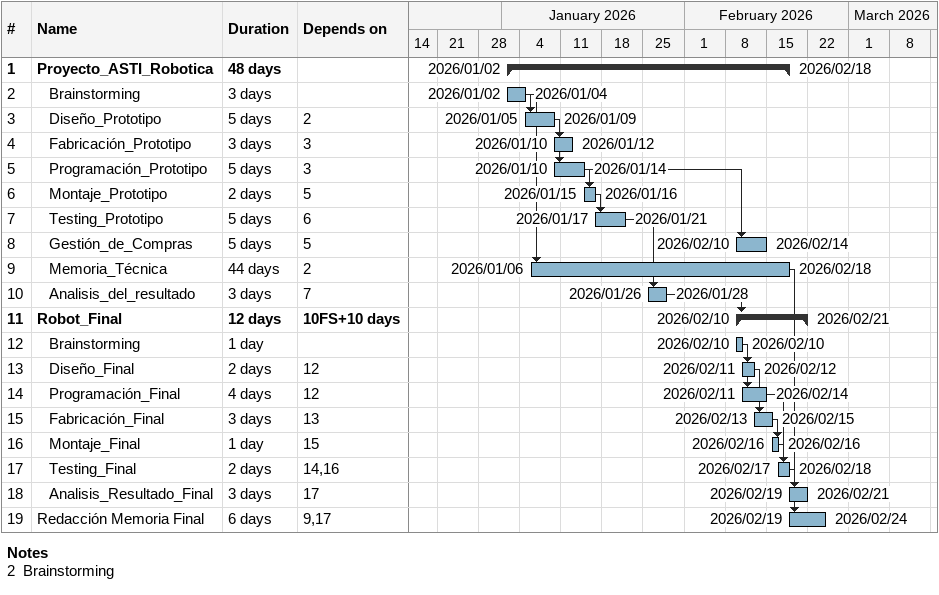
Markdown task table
| ID | Level | Task | Duration | Start | Finish | Predecessors |
|---|---|---|---|---|---|---|
| 1 | 1 | **Proyecto_ASTI_Robotica** | 48d | 2026-01-02 | 2026-02-18 |  |
| 2 | 2 | Brainstorming | 3d | 2026-01-02 | 2026-01-04 |  |
| 3 | 2 | Diseño_Prototipo | 5d | 2026-01-05 | 2026-01-09 | 2 |
| 4 | 2 | Fabricación_Prototipo | 3d | 2026-01-10 | 2026-01-12 | 3 |
| 5 | 2 | Programación_Prototipo | 5d | 2026-01-10 | 2026-01-14 | 3 |
| 6 | 2 | Montaje_Prototipo | 2d | 2026-01-15 | 2026-01-16 | 5 |
| 7 | 2 | Testing_Prototipo | 5d | 2026-01-17 | 2026-01-21 | 6 |
| 8 | 2 | Gestión_de_Compras | 5d | 2026-02-10 | 2026-02-14 | 5 |
| 9 | 2 | Memoria_Técnica | 44d | 2026-01-06 | 2026-02-18 | 2 |
| 10 | 2 | Analisis_del_resultado | 3d | 2026-01-26 | 2026-01-28 | 7 |
| 11 | 1 | **Robot_Final** | 12d | 2026-02-10 | 2026-02-21 | 10FS+10d |
| 12 | 2 | Brainstorming | 1d | 2026-02-10 | 2026-02-10 |  |
| 13 | 2 | Diseño_Final | 2d | 2026-02-11 | 2026-02-12 | 12 |
| 14 | 2 | Programación_Final | 4d | 2026-02-11 | 2026-02-14 | 12 |
| 15 | 2 | Fabricación_Final | 3d | 2026-02-13 | 2026-02-15 | 13 |
| 16 | 2 | Montaje_Final | 1d | 2026-02-16 | 2026-02-16 | 15 |
| 17 | 2 | Testing_Final | 2d | 2026-02-17 | 2026-02-18 | 14, 16 |
| 18 | 2 | Analisis_Resultado_Final | 3d | 2026-02-19 | 2026-02-21 | 17 |
| 19 | 1 | Redacción Memoria Final | 6d | 2026-02-19 | 2026-02-24 | 9, 17 |

Notes
- 2: Brainstorming
